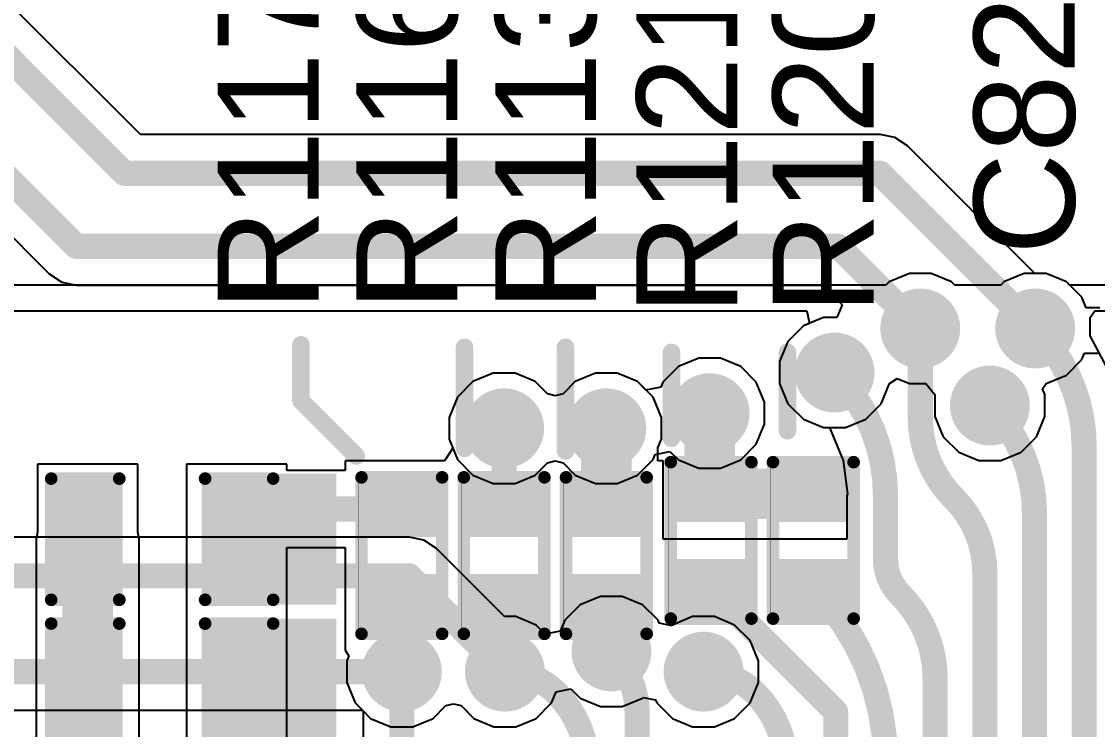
# Model space of a CAD drawing. Header units: millimetres. Extents: x 0 to 5423, y 0 to 5425.
# Drawn here: x 36.68 to 47.52, y 30.8 to 37.92 of the extents above; entities that cross this region are included whole.
import ezdxf

# ---------------------------------------------------------------- set-up
doc = ezdxf.new("R2010")
doc.units = ezdxf.units.MM
for name, color, linetype in [('BottomLayer', 5, 'Continuous'), ('BottomSolder', 6, 'Continuous'), ('TopLayer', 1, 'Continuous'), ('TopOverlay', 2, 'Continuous'), ('TopPaste', 8, 'Continuous'), ('TopSolder', 216, 'Continuous'), ('ViaHoleLayer', 16, 'Continuous')]:
    doc.layers.add(name, color=color, linetype=linetype)
doc.styles.add('Arial', font='', dxfattribs={"height": 0.2})
doc.styles.get('Arial').set_extended_font_data('Arial')

# ---------------------------------------------------------------- blocks, each defined once
blk = doc.blocks.new('LED_0603_64')
at = {"layer": 'TopLayer'}
for points in [[(-1, 0.5), (-0.5, 0.5), (-0.5, -0.5), (-1, -0.5)], [(0.5, 0.5), (1, 0.5), (1, -0.5), (0.5, -0.5)]]:
    blk.add_hatch(color=1, dxfattribs=at).paths.add_polyline_path(points)
at = {"layer": 'TopOverlay'}
blk.add_hatch(color=2, dxfattribs=at).paths.add_polyline_path([(1.118, -0.66), (1.753, -0.66), (1.753, 0.66), (1.118, 0.66)])
at = {"layer": 'TopPaste'}
for points in [[(-1, 0.5), (-0.5, 0.5), (-0.5, -0.5), (-1, -0.5)], [(0.5, 0.5), (1, 0.5), (1, -0.5), (0.5, -0.5)]]:
    blk.add_hatch(color=8, dxfattribs=at).paths.add_polyline_path(points)
at = {"layer": 'TopSolder'}
for points in [[(-1.102, 0.602), (-0.398, 0.602), (-0.398, -0.602), (-1.102, -0.602)], [(0.398, 0.602), (1.102, 0.602), (1.102, -0.602), (0.398, -0.602)]]:
    blk.add_hatch(color=216, dxfattribs=at).paths.add_polyline_path(points)
at = {"layer": 'TopOverlay', "const_width": 0.127}
for points in [[(-1.118, 0.61), (-0.432, 0.61)], [(-1.118, -0.61), (-1.118, 0.61)], [(0.432, 0.61), (1.118, 0.61)], [(1.118, -0.61), (1.118, 0.61)], [(-1.118, -0.61), (-0.432, -0.61)], [(0.432, -0.61), (1.118, -0.61)]]:
    blk.add_lwpolyline(points, dxfattribs=at)
at = {"layer": 'TopOverlay', "const_width": 0.0635}
for points in [[(-1.149, 0.61, 1), (-1.086, 0.61, 1)], [(-1.149, 0.61, 1), (-1.086, 0.61, 1)], [(-0.464, 0.61, 1), (-0.4, 0.61, 1)], [(0.4, 0.61, 1), (0.464, 0.61, 1)], [(1.086, 0.61, 1), (1.149, 0.61, 1)], [(1.086, 0.61, 1), (1.149, 0.61, 1)], [(-1.149, -0.61, 1), (-1.086, -0.61, 1)], [(-1.149, -0.61, 1), (-1.086, -0.61, 1)], [(-0.464, -0.61, 1), (-0.4, -0.61, 1)], [(0.4, -0.61, 1), (0.464, -0.61, 1)], [(1.086, -0.61, 1), (1.149, -0.61, 1)], [(1.086, -0.61, 1), (1.149, -0.61, 1)]]:
    blk.add_lwpolyline(points, format="xyb", close=True, dxfattribs=at)
blk = doc.blocks.new('LED_0603_65')
at = {"layer": 'TopLayer'}
for points in [[(-1, 0.5), (-0.5, 0.5), (-0.5, -0.5), (-1, -0.5)], [(0.5, 0.5), (1, 0.5), (1, -0.5), (0.5, -0.5)]]:
    blk.add_hatch(color=1, dxfattribs=at).paths.add_polyline_path(points)
at = {"layer": 'TopOverlay'}
blk.add_hatch(color=2, dxfattribs=at).paths.add_polyline_path([(1.118, -0.66), (1.753, -0.66), (1.753, 0.66), (1.118, 0.66)])
at = {"layer": 'TopPaste'}
for points in [[(-1, 0.5), (-0.5, 0.5), (-0.5, -0.5), (-1, -0.5)], [(0.5, 0.5), (1, 0.5), (1, -0.5), (0.5, -0.5)]]:
    blk.add_hatch(color=8, dxfattribs=at).paths.add_polyline_path(points)
at = {"layer": 'TopSolder'}
for points in [[(-1.102, 0.602), (-0.398, 0.602), (-0.398, -0.602), (-1.102, -0.602)], [(0.398, 0.602), (1.102, 0.602), (1.102, -0.602), (0.398, -0.602)]]:
    blk.add_hatch(color=216, dxfattribs=at).paths.add_polyline_path(points)
at = {"layer": 'TopOverlay', "const_width": 0.127}
for points in [[(-1.118, 0.61), (-0.432, 0.61)], [(-1.118, -0.61), (-1.118, 0.61)], [(0.432, 0.61), (1.118, 0.61)], [(1.118, -0.61), (1.118, 0.61)], [(-1.118, -0.61), (-0.432, -0.61)], [(0.432, -0.61), (1.118, -0.61)]]:
    blk.add_lwpolyline(points, dxfattribs=at)
at = {"layer": 'TopOverlay', "const_width": 0.0635}
for points in [[(-1.149, 0.61, 1), (-1.086, 0.61, 1)], [(-1.149, 0.61, 1), (-1.086, 0.61, 1)], [(-0.464, 0.61, 1), (-0.4, 0.61, 1)], [(0.4, 0.61, 1), (0.464, 0.61, 1)], [(1.086, 0.61, 1), (1.149, 0.61, 1)], [(1.086, 0.61, 1), (1.149, 0.61, 1)], [(-1.149, -0.61, 1), (-1.086, -0.61, 1)], [(-1.149, -0.61, 1), (-1.086, -0.61, 1)], [(-0.464, -0.61, 1), (-0.4, -0.61, 1)], [(0.4, -0.61, 1), (0.464, -0.61, 1)], [(1.086, -0.61, 1), (1.149, -0.61, 1)], [(1.086, -0.61, 1), (1.149, -0.61, 1)]]:
    blk.add_lwpolyline(points, format="xyb", close=True, dxfattribs=at)
blk = doc.blocks.new('R___0402_183')
at = {"layer": 'TopLayer'}
for points in [[(-0.699, -0.318), (-0.699, 0.317), (-0.241, 0.317), (-0.241, -0.318)], [(0.241, -0.318), (0.241, 0.317), (0.699, 0.317), (0.699, -0.318)]]:
    blk.add_hatch(color=1, dxfattribs=at).paths.add_polyline_path(points)
at = {"layer": 'TopPaste'}
for points in [[(-0.699, -0.318), (-0.699, 0.317), (-0.241, 0.317), (-0.241, -0.318)], [(0.241, -0.318), (0.241, 0.317), (0.699, 0.317), (0.699, -0.318)]]:
    blk.add_hatch(color=8, dxfattribs=at).paths.add_polyline_path(points)
at = {"layer": 'TopSolder'}
for points in [[(-0.754, -0.373), (-0.754, 0.373), (-0.186, 0.373), (-0.186, -0.373)], [(0.186, -0.373), (0.186, 0.373), (0.754, 0.373), (0.754, -0.373)]]:
    blk.add_hatch(color=216, dxfattribs=at).paths.add_polyline_path(points)
at = {"layer": 'TopOverlay'}
for points, const_width in [([(-0.787, -0.406), (-0.787, 0.406)], 0.127), ([(0.787, 0.406), (-0.787, 0.406)], 0.127), ([(0.787, -0.406), (0.787, 0.406)], 0.127), ([(0.787, -0.406), (-0.787, -0.406)], 0.127), ([(0.813, -0.432), (-0.813, -0.432)], 0.00323)]:
    blk.add_lwpolyline(points, dxfattribs=dict(at, const_width=const_width))
for points, const_width in [([(-0.819, 0.406, 1), (-0.756, 0.406, 1)], 0.0635), ([(-0.819, 0.406, 1), (-0.756, 0.406, 1)], 0.0635), ([(0.756, 0.406, 1), (0.819, 0.406, 1)], 0.0635), ([(0.756, 0.406, 1), (0.819, 0.406, 1)], 0.0635), ([(-0.819, -0.406, 1), (-0.756, -0.406, 1)], 0.0635), ([(-0.819, -0.406, 1), (-0.756, -0.406, 1)], 0.0635), ([(-0.814, -0.432, 1), (-0.812, -0.432, 1)], 0.00161), ([(0.756, -0.406, 1), (0.819, -0.406, 1)], 0.0635), ([(0.756, -0.406, 1), (0.819, -0.406, 1)], 0.0635), ([(0.812, -0.432, 1), (0.814, -0.432, 1)], 0.00161)]:
    blk.add_lwpolyline(points, format="xyb", close=True, dxfattribs=dict(at, const_width=const_width))
blk = doc.blocks.new('R___0402_184')
at = {"layer": 'TopLayer'}
for points in [[(-0.699, -0.318), (-0.699, 0.317), (-0.241, 0.317), (-0.241, -0.318)], [(0.241, -0.318), (0.241, 0.317), (0.699, 0.317), (0.699, -0.318)]]:
    blk.add_hatch(color=1, dxfattribs=at).paths.add_polyline_path(points)
at = {"layer": 'TopPaste'}
for points in [[(-0.699, -0.318), (-0.699, 0.317), (-0.241, 0.317), (-0.241, -0.318)], [(0.241, -0.318), (0.241, 0.317), (0.699, 0.317), (0.699, -0.318)]]:
    blk.add_hatch(color=8, dxfattribs=at).paths.add_polyline_path(points)
at = {"layer": 'TopSolder'}
for points in [[(-0.754, -0.373), (-0.754, 0.373), (-0.186, 0.373), (-0.186, -0.373)], [(0.186, -0.373), (0.186, 0.373), (0.754, 0.373), (0.754, -0.373)]]:
    blk.add_hatch(color=216, dxfattribs=at).paths.add_polyline_path(points)
at = {"layer": 'TopOverlay'}
for points, const_width in [([(-0.787, -0.406), (-0.787, 0.406)], 0.127), ([(0.787, 0.406), (-0.787, 0.406)], 0.127), ([(0.787, -0.406), (0.787, 0.406)], 0.127), ([(0.787, -0.406), (-0.787, -0.406)], 0.127), ([(0.813, -0.432), (-0.813, -0.432)], 0.00323)]:
    blk.add_lwpolyline(points, dxfattribs=dict(at, const_width=const_width))
for points, const_width in [([(-0.819, 0.406, 1), (-0.756, 0.406, 1)], 0.0635), ([(-0.819, 0.406, 1), (-0.756, 0.406, 1)], 0.0635), ([(0.756, 0.406, 1), (0.819, 0.406, 1)], 0.0635), ([(0.756, 0.406, 1), (0.819, 0.406, 1)], 0.0635), ([(-0.819, -0.406, 1), (-0.756, -0.406, 1)], 0.0635), ([(-0.819, -0.406, 1), (-0.756, -0.406, 1)], 0.0635), ([(-0.814, -0.432, 1), (-0.812, -0.432, 1)], 0.00161), ([(0.756, -0.406, 1), (0.819, -0.406, 1)], 0.0635), ([(0.756, -0.406, 1), (0.819, -0.406, 1)], 0.0635), ([(0.812, -0.432, 1), (0.814, -0.432, 1)], 0.00161)]:
    blk.add_lwpolyline(points, format="xyb", close=True, dxfattribs=dict(at, const_width=const_width))
blk = doc.blocks.new('R___0402_187')
at = {"layer": 'TopLayer'}
for points in [[(-0.699, -0.318), (-0.699, 0.317), (-0.241, 0.317), (-0.241, -0.318)], [(0.241, -0.318), (0.241, 0.317), (0.699, 0.317), (0.699, -0.318)]]:
    blk.add_hatch(color=1, dxfattribs=at).paths.add_polyline_path(points)
at = {"layer": 'TopPaste'}
for points in [[(-0.699, -0.318), (-0.699, 0.317), (-0.241, 0.317), (-0.241, -0.318)], [(0.241, -0.318), (0.241, 0.317), (0.699, 0.317), (0.699, -0.318)]]:
    blk.add_hatch(color=8, dxfattribs=at).paths.add_polyline_path(points)
at = {"layer": 'TopSolder'}
for points in [[(-0.754, -0.373), (-0.754, 0.373), (-0.186, 0.373), (-0.186, -0.373)], [(0.186, -0.373), (0.186, 0.373), (0.754, 0.373), (0.754, -0.373)]]:
    blk.add_hatch(color=216, dxfattribs=at).paths.add_polyline_path(points)
at = {"layer": 'TopOverlay'}
for points, const_width in [([(-0.787, -0.406), (-0.787, 0.406)], 0.127), ([(0.787, 0.406), (-0.787, 0.406)], 0.127), ([(0.787, -0.406), (0.787, 0.406)], 0.127), ([(0.787, -0.406), (-0.787, -0.406)], 0.127), ([(0.813, -0.432), (-0.813, -0.432)], 0.00323)]:
    blk.add_lwpolyline(points, dxfattribs=dict(at, const_width=const_width))
for points, const_width in [([(-0.819, 0.406, 1), (-0.756, 0.406, 1)], 0.0635), ([(-0.819, 0.406, 1), (-0.756, 0.406, 1)], 0.0635), ([(0.756, 0.406, 1), (0.819, 0.406, 1)], 0.0635), ([(0.756, 0.406, 1), (0.819, 0.406, 1)], 0.0635), ([(-0.819, -0.406, 1), (-0.756, -0.406, 1)], 0.0635), ([(-0.819, -0.406, 1), (-0.756, -0.406, 1)], 0.0635), ([(-0.814, -0.432, 1), (-0.812, -0.432, 1)], 0.00161), ([(0.756, -0.406, 1), (0.819, -0.406, 1)], 0.0635), ([(0.756, -0.406, 1), (0.819, -0.406, 1)], 0.0635), ([(0.812, -0.432, 1), (0.814, -0.432, 1)], 0.00161)]:
    blk.add_lwpolyline(points, format="xyb", close=True, dxfattribs=dict(at, const_width=const_width))
blk = doc.blocks.new('R___0402_188')
at = {"layer": 'TopLayer'}
for points in [[(-0.699, -0.318), (-0.699, 0.317), (-0.241, 0.317), (-0.241, -0.318)], [(0.241, -0.318), (0.241, 0.317), (0.699, 0.317), (0.699, -0.318)]]:
    blk.add_hatch(color=1, dxfattribs=at).paths.add_polyline_path(points)
at = {"layer": 'TopPaste'}
for points in [[(-0.699, -0.318), (-0.699, 0.317), (-0.241, 0.317), (-0.241, -0.318)], [(0.241, -0.318), (0.241, 0.317), (0.699, 0.317), (0.699, -0.318)]]:
    blk.add_hatch(color=8, dxfattribs=at).paths.add_polyline_path(points)
at = {"layer": 'TopSolder'}
for points in [[(-0.754, -0.373), (-0.754, 0.373), (-0.186, 0.373), (-0.186, -0.373)], [(0.186, -0.373), (0.186, 0.373), (0.754, 0.373), (0.754, -0.373)]]:
    blk.add_hatch(color=216, dxfattribs=at).paths.add_polyline_path(points)
at = {"layer": 'TopOverlay'}
for points, const_width in [([(-0.787, -0.406), (-0.787, 0.406)], 0.127), ([(0.787, 0.406), (-0.787, 0.406)], 0.127), ([(0.787, -0.406), (0.787, 0.406)], 0.127), ([(0.787, -0.406), (-0.787, -0.406)], 0.127), ([(0.813, -0.432), (-0.813, -0.432)], 0.00323)]:
    blk.add_lwpolyline(points, dxfattribs=dict(at, const_width=const_width))
for points, const_width in [([(-0.819, 0.406, 1), (-0.756, 0.406, 1)], 0.0635), ([(-0.819, 0.406, 1), (-0.756, 0.406, 1)], 0.0635), ([(0.756, 0.406, 1), (0.819, 0.406, 1)], 0.0635), ([(0.756, 0.406, 1), (0.819, 0.406, 1)], 0.0635), ([(-0.819, -0.406, 1), (-0.756, -0.406, 1)], 0.0635), ([(-0.819, -0.406, 1), (-0.756, -0.406, 1)], 0.0635), ([(-0.814, -0.432, 1), (-0.812, -0.432, 1)], 0.00161), ([(0.756, -0.406, 1), (0.819, -0.406, 1)], 0.0635), ([(0.756, -0.406, 1), (0.819, -0.406, 1)], 0.0635), ([(0.812, -0.432, 1), (0.814, -0.432, 1)], 0.00161)]:
    blk.add_lwpolyline(points, format="xyb", close=True, dxfattribs=dict(at, const_width=const_width))
blk = doc.blocks.new('R___0402_191')
at = {"layer": 'TopLayer'}
for points in [[(-0.699, -0.318), (-0.699, 0.317), (-0.241, 0.317), (-0.241, -0.318)], [(0.241, -0.318), (0.241, 0.317), (0.699, 0.317), (0.699, -0.318)]]:
    blk.add_hatch(color=1, dxfattribs=at).paths.add_polyline_path(points)
at = {"layer": 'TopPaste'}
for points in [[(-0.699, -0.318), (-0.699, 0.317), (-0.241, 0.317), (-0.241, -0.318)], [(0.241, -0.318), (0.241, 0.317), (0.699, 0.317), (0.699, -0.318)]]:
    blk.add_hatch(color=8, dxfattribs=at).paths.add_polyline_path(points)
at = {"layer": 'TopSolder'}
for points in [[(-0.754, -0.373), (-0.754, 0.373), (-0.186, 0.373), (-0.186, -0.373)], [(0.186, -0.373), (0.186, 0.373), (0.754, 0.373), (0.754, -0.373)]]:
    blk.add_hatch(color=216, dxfattribs=at).paths.add_polyline_path(points)
at = {"layer": 'TopOverlay'}
for points, const_width in [([(-0.787, -0.406), (-0.787, 0.406)], 0.127), ([(0.787, 0.406), (-0.787, 0.406)], 0.127), ([(0.787, -0.406), (0.787, 0.406)], 0.127), ([(0.787, -0.406), (-0.787, -0.406)], 0.127), ([(0.813, -0.432), (-0.813, -0.432)], 0.00323)]:
    blk.add_lwpolyline(points, dxfattribs=dict(at, const_width=const_width))
for points, const_width in [([(-0.819, 0.406, 1), (-0.756, 0.406, 1)], 0.0635), ([(-0.819, 0.406, 1), (-0.756, 0.406, 1)], 0.0635), ([(0.756, 0.406, 1), (0.819, 0.406, 1)], 0.0635), ([(0.756, 0.406, 1), (0.819, 0.406, 1)], 0.0635), ([(-0.819, -0.406, 1), (-0.756, -0.406, 1)], 0.0635), ([(-0.819, -0.406, 1), (-0.756, -0.406, 1)], 0.0635), ([(-0.814, -0.432, 1), (-0.812, -0.432, 1)], 0.00161), ([(0.756, -0.406, 1), (0.819, -0.406, 1)], 0.0635), ([(0.756, -0.406, 1), (0.819, -0.406, 1)], 0.0635), ([(0.812, -0.432, 1), (0.814, -0.432, 1)], 0.00161)]:
    blk.add_lwpolyline(points, format="xyb", close=True, dxfattribs=dict(at, const_width=const_width))

msp = doc.modelspace()

# ---------------------------------------------------------------- hatches: boundary and pattern name
at = {"layer": 'BottomLayer'}
h = msp.add_hatch(color=5, dxfattribs=at)
edge = h.paths.add_edge_path()
edge.add_arc((45.733, 34.836), 0.3, 0, 360)
h = msp.add_hatch(color=5, dxfattribs=at)
edge = h.paths.add_edge_path()
edge.add_arc((46.89, 34.836), 0.3, 0, 360)
h = msp.add_hatch(color=5, dxfattribs=at)
edge = h.paths.add_edge_path()
edge.add_arc((44.87, 34.392), 0.3, 0, 360)
h = msp.add_hatch(color=5, dxfattribs=at)
edge = h.paths.add_edge_path()
edge.add_arc((46.434, 34.06), 0.3, 0, 360)
h = msp.add_hatch(color=5, dxfattribs=at)
edge = h.paths.add_edge_path()
edge.add_arc((43.612, 33.983), 0.3, 0, 360)
h = msp.add_hatch(color=5, dxfattribs=at)
edge = h.paths.add_edge_path()
edge.add_arc((41.543, 33.831), 0.3, 0, 360)
h = msp.add_hatch(color=5, dxfattribs=at)
edge = h.paths.add_edge_path()
edge.add_arc((42.572, 33.831), 0.3, 0, 360)
h = msp.add_hatch(color=5, dxfattribs=at)
edge = h.paths.add_edge_path()
edge.add_arc((42.623, 31.586), 0.3, 0, 360)
h = msp.add_hatch(color=5, dxfattribs=at)
edge = h.paths.add_edge_path()
edge.add_arc((40.513, 31.382), 0.3, 0, 360)
h = msp.add_hatch(color=5, dxfattribs=at)
edge = h.paths.add_edge_path()
edge.add_arc((41.551, 31.382), 0.3, 0, 360)
h = msp.add_hatch(color=5, dxfattribs=at)
edge = h.paths.add_edge_path()
edge.add_arc((43.551, 31.382), 0.3, 0, 360)
at = {"layer": 'BottomSolder'}
h = msp.add_hatch(color=6, dxfattribs=at)
edge = h.paths.add_edge_path()
edge.add_arc((45.733, 34.836), 0.402, 0, 360)
h = msp.add_hatch(color=6, dxfattribs=at)
edge = h.paths.add_edge_path()
edge.add_arc((46.89, 34.836), 0.402, 0, 360)
h = msp.add_hatch(color=6, dxfattribs=at)
edge = h.paths.add_edge_path()
edge.add_arc((44.87, 34.392), 0.402, 0, 360)
h = msp.add_hatch(color=6, dxfattribs=at)
edge = h.paths.add_edge_path()
edge.add_arc((46.434, 34.06), 0.402, 0, 360)
h = msp.add_hatch(color=6, dxfattribs=at)
edge = h.paths.add_edge_path()
edge.add_arc((43.612, 33.983), 0.402, 0, 360)
h = msp.add_hatch(color=6, dxfattribs=at)
edge = h.paths.add_edge_path()
edge.add_arc((41.543, 33.831), 0.402, 0, 360)
h = msp.add_hatch(color=6, dxfattribs=at)
edge = h.paths.add_edge_path()
edge.add_arc((42.572, 33.831), 0.402, 0, 360)
h = msp.add_hatch(color=6, dxfattribs=at)
edge = h.paths.add_edge_path()
edge.add_arc((42.623, 31.586), 0.402, 0, 360)
h = msp.add_hatch(color=6, dxfattribs=at)
edge = h.paths.add_edge_path()
edge.add_arc((40.513, 31.382), 0.402, 0, 360)
h = msp.add_hatch(color=6, dxfattribs=at)
edge = h.paths.add_edge_path()
edge.add_arc((41.551, 31.382), 0.402, 0, 360)
h = msp.add_hatch(color=6, dxfattribs=at)
edge = h.paths.add_edge_path()
edge.add_arc((43.551, 31.382), 0.402, 0, 360)
at = {"layer": 'TopLayer'}
h = msp.add_hatch(color=1, dxfattribs=at)
edge = h.paths.add_edge_path()
edge.add_arc((45.733, 34.836), 0.3, 0, 360)
h = msp.add_hatch(color=1, dxfattribs=at)
edge = h.paths.add_edge_path()
edge.add_arc((46.89, 34.836), 0.3, 0, 360)
h = msp.add_hatch(color=1, dxfattribs=at)
edge = h.paths.add_edge_path()
edge.add_arc((44.87, 34.392), 0.3, 0, 360)
h = msp.add_hatch(color=1, dxfattribs=at)
edge = h.paths.add_edge_path()
edge.add_arc((46.434, 34.06), 0.3, 0, 360)
h = msp.add_hatch(color=1, dxfattribs=at)
edge = h.paths.add_edge_path()
edge.add_arc((43.612, 33.983), 0.3, 0, 360)
h = msp.add_hatch(color=1, dxfattribs=at)
edge = h.paths.add_edge_path()
edge.add_arc((41.543, 33.831), 0.3, 0, 360)
h = msp.add_hatch(color=1, dxfattribs=at)
edge = h.paths.add_edge_path()
edge.add_arc((42.572, 33.831), 0.3, 0, 360)
msp.add_hatch(color=1, dxfattribs=at).paths.add_polyline_path([(42.255, 31.56), (42.966, 31.56), (42.966, 32.322), (42.255, 32.322)])
h = msp.add_hatch(color=1, dxfattribs=at)
edge = h.paths.add_edge_path()
edge.add_arc((42.623, 31.586), 0.3, 0, 360)
h = msp.add_hatch(color=1, dxfattribs=at)
edge = h.paths.add_edge_path()
edge.add_arc((40.513, 31.382), 0.3, 0, 360)
h = msp.add_hatch(color=1, dxfattribs=at)
edge = h.paths.add_edge_path()
edge.add_arc((41.551, 31.382), 0.3, 0, 360)
h = msp.add_hatch(color=1, dxfattribs=at)
edge = h.paths.add_edge_path()
edge.add_arc((43.551, 31.382), 0.3, 0, 360)
at = {"layer": 'TopSolder'}
h = msp.add_hatch(color=216, dxfattribs=at)
edge = h.paths.add_edge_path()
edge.add_arc((45.733, 34.836), 0.402, 0, 360)
h = msp.add_hatch(color=216, dxfattribs=at)
edge = h.paths.add_edge_path()
edge.add_arc((46.89, 34.836), 0.402, 0, 360)
h = msp.add_hatch(color=216, dxfattribs=at)
edge = h.paths.add_edge_path()
edge.add_arc((44.87, 34.392), 0.402, 0, 360)
h = msp.add_hatch(color=216, dxfattribs=at)
edge = h.paths.add_edge_path()
edge.add_arc((46.434, 34.06), 0.402, 0, 360)
h = msp.add_hatch(color=216, dxfattribs=at)
edge = h.paths.add_edge_path()
edge.add_arc((43.612, 33.983), 0.402, 0, 360)
h = msp.add_hatch(color=216, dxfattribs=at)
edge = h.paths.add_edge_path()
edge.add_arc((41.543, 33.831), 0.402, 0, 360)
h = msp.add_hatch(color=216, dxfattribs=at)
edge = h.paths.add_edge_path()
edge.add_arc((42.572, 33.831), 0.402, 0, 360)
h = msp.add_hatch(color=216, dxfattribs=at)
edge = h.paths.add_edge_path()
edge.add_arc((42.623, 31.586), 0.402, 0, 360)
h = msp.add_hatch(color=216, dxfattribs=at)
edge = h.paths.add_edge_path()
edge.add_arc((40.513, 31.382), 0.402, 0, 360)
h = msp.add_hatch(color=216, dxfattribs=at)
edge = h.paths.add_edge_path()
edge.add_arc((41.551, 31.382), 0.402, 0, 360)
h = msp.add_hatch(color=216, dxfattribs=at)
edge = h.paths.add_edge_path()
edge.add_arc((43.551, 31.382), 0.402, 0, 360)
at = {"layer": 'ViaHoleLayer'}
h = msp.add_hatch(color=16, dxfattribs=at)
edge = h.paths.add_edge_path()
edge.add_arc((45.733, 34.836), 0.15, 0, 360)
h = msp.add_hatch(color=16, dxfattribs=at)
edge = h.paths.add_edge_path()
edge.add_arc((46.89, 34.836), 0.15, 0, 360)
h = msp.add_hatch(color=16, dxfattribs=at)
edge = h.paths.add_edge_path()
edge.add_arc((44.87, 34.392), 0.15, 0, 360)
h = msp.add_hatch(color=16, dxfattribs=at)
edge = h.paths.add_edge_path()
edge.add_arc((43.612, 33.983), 0.15, 0, 360)
h = msp.add_hatch(color=16, dxfattribs=at)
edge = h.paths.add_edge_path()
edge.add_arc((46.434, 34.06), 0.15, 0, 360)
h = msp.add_hatch(color=16, dxfattribs=at)
edge = h.paths.add_edge_path()
edge.add_arc((41.543, 33.831), 0.15, 0, 360)
h = msp.add_hatch(color=16, dxfattribs=at)
edge = h.paths.add_edge_path()
edge.add_arc((42.572, 33.831), 0.15, 0, 360)
h = msp.add_hatch(color=16, dxfattribs=at)
edge = h.paths.add_edge_path()
edge.add_arc((42.623, 31.586), 0.15, 0, 360)
h = msp.add_hatch(color=16, dxfattribs=at)
edge = h.paths.add_edge_path()
edge.add_arc((40.513, 31.382), 0.15, 0, 360)
h = msp.add_hatch(color=16, dxfattribs=at)
edge = h.paths.add_edge_path()
edge.add_arc((41.551, 31.382), 0.15, 0, 360)
h = msp.add_hatch(color=16, dxfattribs=at)
edge = h.paths.add_edge_path()
edge.add_arc((43.551, 31.382), 0.15, 0, 360)

# ---------------------------------------------------------------- linework, layer by layer
at = {"layer": 'BottomLayer'}
for p, q in [((37.88, 36.787), (36.456, 38.21)), ((34.879, 37.47), (36.962, 35.387)), ((45.328, 36.787), (37.88, 36.787)), ((45.477, 36.757), (45.328, 36.787)), ((45.603, 36.673), (45.477, 36.757)), ((46.886, 35.39), (45.603, 36.673)), ((36.962, 35.387), (37.088, 35.303)), ((47, 35.39), (46.886, 35.39)), ((47.204, 35.306), (47, 35.39)), ((37.088, 35.303), (37.236, 35.273)), ((37.236, 35.273), (44.746, 35.273)), ((44.746, 35.273), (44.947, 35.073)), ((47.36, 35.15), (47.204, 35.306)), ((47.404, 35.042), (47.36, 35.15)), ((44.947, 35.073), (44.894, 34.946)), ((47.542, 35.042), (47.404, 35.042)), ((44.76, 34.946), (44.556, 34.861)), ((44.894, 34.946), (44.76, 34.946)), ((44.556, 34.861), (44.4, 34.705)), ((44.4, 34.705), (44.316, 34.502)), ((47.36, 34.523), (47.387, 34.588)), ((47.387, 34.588), (47.524, 34.588)), ((43.298, 34.453), (43.142, 34.297)), ((43.502, 34.537), (43.298, 34.453)), ((43.722, 34.537), (43.502, 34.537)), ((43.926, 34.453), (43.722, 34.537)), ((44.081, 34.297), (43.926, 34.453)), ((44.316, 34.502), (44.316, 34.281)), ((47.204, 34.367), (47.36, 34.523)), ((41.432, 34.385), (41.229, 34.301)), ((41.653, 34.385), (41.432, 34.385)), ((41.856, 34.301), (41.653, 34.385)), ((42.462, 34.385), (42.258, 34.301)), ((42.682, 34.385), (42.462, 34.385)), ((42.886, 34.301), (42.682, 34.385)), ((47, 34.282), (47.204, 34.367)), ((41.229, 34.301), (41.073, 34.145)), ((41.979, 34.178), (41.856, 34.301)), ((42.258, 34.301), (42.136, 34.178)), ((42.971, 34.216), (42.886, 34.301)), ((43.121, 34.245), (42.971, 34.216)), ((43.142, 34.297), (43.121, 34.245)), ((44.166, 34.094), (44.081, 34.297)), ((44.316, 34.281), (44.4, 34.078)), ((45.34, 34.078), (45.424, 34.281)), ((45.424, 34.281), (45.5, 34.332)), ((45.5, 34.332), (45.623, 34.282)), ((45.623, 34.282), (45.789, 34.282)), ((45.789, 34.282), (45.877, 34.173)), ((46.964, 34.228), (47, 34.282)), ((41.073, 34.145), (40.989, 33.941)), ((42.057, 34.157), (41.979, 34.178)), ((42.136, 34.178), (42.057, 34.157)), ((45.877, 34.173), (45.88, 34.164)), ((45.88, 34.164), (45.88, 33.949)), ((46.988, 34.17), (46.964, 34.228)), ((46.988, 33.949), (46.988, 34.17)), ((44.166, 33.873), (44.166, 34.094)), ((44.4, 34.078), (44.556, 33.922)), ((45.184, 33.922), (45.34, 34.078)), ((40.989, 33.941), (40.989, 33.721)), ((44.556, 33.922), (44.76, 33.838)), ((44.98, 33.838), (45.184, 33.922)), ((45.88, 33.949), (45.964, 33.746)), ((46.904, 33.746), (46.988, 33.949)), ((44.081, 33.67), (44.166, 33.873)), ((44.76, 33.838), (44.98, 33.838)), ((40.989, 33.721), (41.073, 33.517)), ((45.964, 33.746), (46.12, 33.59)), ((46.748, 33.59), (46.904, 33.746)), ((43.063, 33.569), (43.213, 33.599)), ((43.213, 33.599), (43.298, 33.514)), ((43.926, 33.514), (44.081, 33.67)), ((46.12, 33.59), (46.324, 33.506)), ((46.544, 33.506), (46.748, 33.59)), ((41.073, 33.517), (41.229, 33.361)), ((41.856, 33.361), (41.979, 33.484)), ((41.979, 33.484), (42.057, 33.505)), ((42.057, 33.505), (42.136, 33.484)), ((42.136, 33.484), (42.258, 33.361)), ((42.886, 33.361), (43.042, 33.517)), ((43.042, 33.517), (43.063, 33.569)), ((43.298, 33.514), (43.502, 33.429)), ((43.722, 33.429), (43.926, 33.514)), ((46.324, 33.506), (46.544, 33.506)), ((43.502, 33.429), (43.722, 33.429)), ((41.229, 33.361), (41.432, 33.277)), ((41.432, 33.277), (41.653, 33.277)), ((41.653, 33.277), (41.856, 33.361)), ((42.258, 33.361), (42.462, 33.277)), ((42.462, 33.277), (42.682, 33.277)), ((42.682, 33.277), (42.886, 33.361)), ((40.587, 32.734), (36.395, 32.734)), ((40.735, 32.705), (40.587, 32.734)), ((40.861, 32.62), (40.735, 32.705)), ((41.546, 31.936), (40.861, 32.62)), ((42.513, 32.14), (42.309, 32.056)), ((42.733, 32.14), (42.513, 32.14)), ((42.937, 32.056), (42.733, 32.14)), ((42.309, 32.056), (42.153, 31.9)), ((43.093, 31.9), (42.937, 32.056)), ((41.661, 31.936), (41.546, 31.936)), ((41.864, 31.851), (41.661, 31.936)), ((41.957, 31.758), (41.864, 31.851)), ((42.153, 31.9), (42.107, 31.788)), ((43.105, 31.869), (43.093, 31.9)), ((43.23, 31.844), (43.105, 31.869)), ((43.237, 31.851), (43.23, 31.844)), ((43.44, 31.936), (43.237, 31.851)), ((43.661, 31.936), (43.44, 31.936)), ((43.864, 31.851), (43.661, 31.936)), ((44.02, 31.696), (43.864, 31.851)), ((42.107, 31.788), (41.957, 31.758)), ((44.105, 31.492), (44.02, 31.696)), ((44.105, 31.272), (44.105, 31.492)), ((42.066, 31.179), (42.216, 31.209)), ((42.216, 31.209), (42.309, 31.116)), ((44.02, 31.068), (44.105, 31.272)), ((42.02, 31.068), (42.066, 31.179)), ((42.309, 31.116), (42.513, 31.032)), ((42.733, 31.032), (42.937, 31.116)), ((42.937, 31.116), (42.944, 31.123)), ((42.944, 31.123), (43.068, 31.098)), ((43.068, 31.098), (43.081, 31.068)), ((35.967, 30.993), (40.118, 30.993)), ((40.118, 30.993), (40.199, 30.912)), ((40.827, 30.912), (40.955, 31.04)), ((40.955, 31.04), (41.032, 31.057)), ((41.032, 31.057), (41.109, 31.04)), ((41.109, 31.04), (41.237, 30.912)), ((41.864, 30.912), (42.02, 31.068)), ((42.513, 31.032), (42.733, 31.032)), ((43.081, 31.068), (43.237, 30.912)), ((43.864, 30.912), (44.02, 31.068)), ((40.199, 30.912), (40.403, 30.828)), ((40.623, 30.828), (40.827, 30.912)), ((41.237, 30.912), (41.44, 30.828)), ((41.661, 30.828), (41.864, 30.912)), ((43.237, 30.912), (43.44, 30.828)), ((43.661, 30.828), (43.864, 30.912)), ((40.403, 30.828), (40.623, 30.828)), ((41.44, 30.828), (41.661, 30.828)), ((43.44, 30.828), (43.661, 30.828))]:
    msp.add_line(p, q, dxfattribs=at)
at = {"layer": 'BottomLayer', "const_width": 0.254}
for points in [[(36.068, 38.049), (37.719, 36.398)], [(35.154, 37.744), (37.236, 35.662)], [(37.719, 36.398), (45.328, 36.398)], [(45.328, 36.398), (46.89, 34.836)], [(37.236, 35.662), (44.907, 35.662)], [(44.907, 35.662), (45.733, 34.836)], [(36.234, 32.346), (40.587, 32.346)], [(40.587, 32.346), (41.551, 31.382)], [(35.967, 31.382), (40.513, 31.382)]]:
    msp.add_lwpolyline(points, dxfattribs=at)
at = {"layer": 'BottomLayer', "const_width": 0.127}
for points in [[(37.656, 36.398, 1), (37.783, 36.398, 1)], [(37.656, 36.398, 1), (37.783, 36.398, 1)], [(45.265, 36.398, 1), (45.392, 36.398, 1)], [(45.265, 36.398, 1), (45.392, 36.398, 1)], [(37.173, 35.662, 1), (37.3, 35.662, 1)], [(37.173, 35.662, 1), (37.3, 35.662, 1)], [(44.844, 35.662, 1), (44.971, 35.662, 1)], [(44.844, 35.662, 1), (44.971, 35.662, 1)], [(45.67, 34.836, 1), (45.797, 34.836, 1)], [(46.827, 34.836, 1), (46.954, 34.836, 1)], [(40.523, 32.346, 1), (40.65, 32.346, 1)], [(40.523, 32.346, 1), (40.65, 32.346, 1)], [(40.45, 31.382, 1), (40.577, 31.382, 1)], [(41.487, 31.382, 1), (41.614, 31.382, 1)]]:
    msp.add_lwpolyline(points, format="xyb", close=True, dxfattribs=at)
at = {"layer": 'TopLayer'}
for p, q in [((45.623, 35.39), (45.419, 35.305)), ((45.843, 35.39), (45.623, 35.39)), ((46.047, 35.305), (45.843, 35.39)), ((46.78, 35.39), (46.576, 35.306)), ((47, 35.39), (46.78, 35.39)), ((47.204, 35.306), (47, 35.39)), ((45.387, 35.273), (25.853, 35.273)), ((45.419, 35.305), (45.387, 35.273)), ((46.08, 35.273), (46.047, 35.305)), ((46.543, 35.273), (46.08, 35.273)), ((46.576, 35.306), (46.543, 35.273)), ((47.237, 35.273), (47.204, 35.306)), ((47.721, 35.273), (47.237, 35.273)), ((25.853, 35.014), (44.592, 35.014)), ((44.592, 35.014), (44.618, 34.887)), ((47.444, 34.947), (47.489, 35.014)), ((47.489, 35.014), (47.721, 35.014)), ((44.618, 34.887), (44.556, 34.861)), ((47.444, 34.762), (47.444, 34.947)), ((44.556, 34.861), (44.4, 34.705)), ((44.4, 34.705), (44.316, 34.502)), ((47.616, 34.44), (47.444, 34.762)), ((44.316, 34.502), (44.316, 34.281)), ((41.432, 34.385), (41.229, 34.301)), ((41.653, 34.385), (41.432, 34.385)), ((41.856, 34.301), (41.653, 34.385)), ((42.462, 34.385), (42.258, 34.301)), ((42.682, 34.385), (42.462, 34.385)), ((42.886, 34.301), (42.682, 34.385)), ((41.229, 34.301), (41.073, 34.145)), ((41.979, 34.178), (41.856, 34.301)), ((42.258, 34.301), (42.136, 34.178)), ((43.042, 34.145), (42.886, 34.301)), ((44.316, 34.281), (44.4, 34.078)), ((41.073, 34.145), (40.989, 33.941)), ((42.057, 34.157), (41.979, 34.178)), ((42.136, 34.178), (42.057, 34.157)), ((43.126, 33.941), (43.042, 34.145)), ((44.4, 34.078), (44.556, 33.922)), ((40.989, 33.941), (40.989, 33.721)), ((43.126, 33.721), (43.126, 33.941)), ((44.556, 33.922), (44.76, 33.838)), ((44.76, 33.838), (44.818, 33.838)), ((44.818, 33.838), (44.955, 33.507)), ((40.989, 33.721), (41.026, 33.63)), ((43.09, 33.634), (43.126, 33.721)), ((41.026, 33.63), (40.941, 33.503)), ((43.09, 33.503), (43.09, 33.634)), ((40.941, 33.503), (39.942, 33.503)), ((39.942, 33.503), (39.942, 33.408)), ((43.144, 33.503), (43.09, 33.503)), ((43.144, 32.715), (43.144, 33.503)), ((44.955, 33.507), (44.999, 33.172)), ((37.854, 33.469), (36.846, 33.469)), ((36.846, 33.469), (36.846, 32.785)), ((37.854, 32.785), (37.854, 33.469)), ((39.354, 33.469), (38.346, 33.469)), ((38.346, 33.469), (38.346, 31.961)), ((39.354, 33.408), (39.354, 33.469)), ((39.942, 33.408), (39.354, 33.408)), ((44.999, 33.172), (44.995, 33.153)), ((44.995, 33.153), (44.995, 32.715)), ((36.846, 32.785), (36.832, 32.715)), ((37.868, 32.715), (37.854, 32.785)), ((36.832, 32.715), (36.832, 31.256)), ((37.868, 31.256), (37.868, 32.715)), ((39.354, 31.961), (39.354, 32.632)), ((39.354, 32.632), (39.942, 32.632)), ((39.942, 32.632), (39.942, 31.598)), ((44.995, 32.715), (43.144, 32.715)), ((38.346, 31.961), (38.346, 30.502)), ((39.354, 30.502), (39.354, 31.961)), ((39.942, 31.598), (39.942, 31.598)), ((39.942, 31.598), (39.979, 31.541)), ((39.979, 31.541), (39.959, 31.492)), ((39.959, 31.492), (39.959, 31.272)), ((36.832, 31.256), (36.832, 30.322)), ((37.868, 30.322), (37.868, 31.256)), ((39.959, 31.272), (40.043, 31.068)), ((40.043, 31.068), (40.125, 30.987)), ((40.125, 30.987), (40.125, 30.646))]:
    msp.add_line(p, q, dxfattribs=at)
for points, const_width in [([(45.733, 33.944), (45.733, 34.836)], 0.254), ([(43.612, 33.277), (43.612, 33.983)], 0.508), ([(42.572, 33.125), (42.572, 33.831)], 0.508), ([(41.543, 33.02), (41.543, 33.831)], 0.254), ([(47.383, 33.645), (47.383, 33.644)], 0.254), ([(47.383, 29.933), (47.383, 33.644)], 0.254), ([(43.627, 33.172), (44.656, 33.172)], 0.508), ([(45.383, 32.517), (45.383, 33.153)], 0.254), ([(38.85, 32.897), (38.973, 33.02)], 0.254), ([(38.901, 32.715), (38.901, 32.922)], 0.305), ([(38.973, 33.02), (40.513, 33.02)], 0.254), ([(46.883, 29.933), (46.883, 32.975)], 0.254), ([(37.35, 31.256), (37.35, 32.715)], 0.508), ([(38.85, 32.715), (38.85, 32.897)], 0.254), ([(46.383, 29.933), (46.383, 32.374)], 0.254), ([(43.627, 32.233), (44.87, 30.99)], 0.254), ([(40.513, 31.382), (40.513, 32.08)], 0.254), ([(41.543, 32.08), (41.551, 32.072)], 0.254), ([(41.551, 31.382), (41.551, 32.072)], 0.254), ([(37.35, 30.124), (37.35, 31.256)], 0.508), ([(40.513, 30.646), (40.513, 31.382)], 0.254), ([(41.551, 31.382), (41.552, 31.382)], 0.254), ([(45.883, 29.933), (45.883, 31.31)], 0.254), ([(38.85, 30.124), (38.85, 31.256)], 0.305), ([(42.883, 29.933), (42.883, 30.958)], 0.254), ([(44.883, 29.933), (44.883, 30.958)], 0.254)]:
    msp.add_lwpolyline(points, dxfattribs=dict(at, const_width=const_width))
for points, const_width in [([(45.67, 34.836, 1), (45.797, 34.836, 1)], 0.127), ([(46.827, 34.836, 1), (46.954, 34.836, 1)], 0.127), ([(44.807, 34.391, 1), (44.934, 34.391, 1)], 0.127), ([(43.485, 33.983, 1), (43.739, 33.983, 1)], 0.254), ([(46.371, 34.06, 1), (46.498, 34.06, 1)], 0.127), ([(42.445, 33.831, 1), (42.699, 33.831, 1)], 0.254), ([(45.67, 33.944, 1), (45.797, 33.944, 1)], 0.127), ([(45.67, 33.944, 1), (45.797, 33.944, 1)], 0.127), ([(41.479, 33.831, 1), (41.606, 33.831, 1)], 0.127), ([(47.32, 33.645, 1), (47.447, 33.645, 1)], 0.127), ([(47.32, 33.645, 1), (47.447, 33.645, 1)], 0.127), ([(47.32, 33.644, 1), (47.447, 33.644, 1)], 0.127), ([(47.32, 33.644, 1), (47.447, 33.644, 1)], 0.127), ([(43.485, 33.277, 1), (43.739, 33.277, 1)], 0.254), ([(45.832, 33.352, 1), (45.959, 33.352, 1)], 0.127), ([(45.832, 33.352, 1), (45.959, 33.352, 1)], 0.127), ([(42.445, 33.125, 1), (42.699, 33.125, 1)], 0.254), ([(43.5, 33.172, 1), (43.754, 33.172, 1)], 0.254), ([(44.529, 33.172, 1), (44.783, 33.172, 1)], 0.254), ([(45.32, 33.153, 1), (45.447, 33.153, 1)], 0.127), ([(45.32, 33.153, 1), (45.447, 33.153, 1)], 0.127), ([(46.009, 33.125, 1), (46.136, 33.125, 1)], 0.127), ([(46.009, 33.125, 1), (46.136, 33.125, 1)], 0.127), ([(38.825, 32.922, 1), (38.977, 32.922, 1)], 0.152), ([(38.91, 33.02, 1), (39.037, 33.02, 1)], 0.127), ([(38.91, 33.02, 1), (39.037, 33.02, 1)], 0.127), ([(40.45, 33.02, 1), (40.577, 33.02, 1)], 0.127), ([(41.479, 33.02, 1), (41.606, 33.02, 1)], 0.127), ([(46.82, 32.975, 1), (46.947, 32.975, 1)], 0.127), ([(46.82, 32.975, 1), (46.947, 32.975, 1)], 0.127), ([(37.223, 32.715, 1), (37.477, 32.715, 1)], 0.254), ([(38.787, 32.897, 1), (38.914, 32.897, 1)], 0.127), ([(38.787, 32.897, 1), (38.914, 32.897, 1)], 0.127), ([(38.787, 32.715, 1), (38.914, 32.715, 1)], 0.127), ([(38.825, 32.715, 1), (38.977, 32.715, 1)], 0.152), ([(45.32, 32.517, 1), (45.447, 32.517, 1)], 0.127), ([(45.32, 32.517, 1), (45.447, 32.517, 1)], 0.127), ([(46.32, 32.374, 1), (46.447, 32.374, 1)], 0.127), ([(46.32, 32.374, 1), (46.447, 32.374, 1)], 0.127), ([(43.563, 32.233, 1), (43.69, 32.233, 1)], 0.127), ([(44.593, 32.233, 1), (44.72, 32.233, 1)], 0.127), ([(40.45, 32.08, 1), (40.577, 32.08, 1)], 0.127), ([(41.479, 32.08, 1), (41.606, 32.08, 1)], 0.127), ([(41.487, 32.072, 1), (41.614, 32.072, 1)], 0.127), ([(41.487, 32.072, 1), (41.614, 32.072, 1)], 0.127), ([(45.47, 32.155, 1), (45.597, 32.155, 1)], 0.127), ([(45.47, 32.155, 1), (45.597, 32.155, 1)], 0.127), ([(42.56, 31.586, 1), (42.687, 31.586, 1)], 0.127), ([(37.223, 31.256, 1), (37.477, 31.256, 1)], 0.254), ([(37.223, 31.256, 1), (37.477, 31.256, 1)], 0.254), ([(40.45, 31.382, 1), (40.577, 31.382, 1)], 0.127), ([(40.45, 31.382, 1), (40.577, 31.382, 1)], 0.127), ([(41.487, 31.382, 1), (41.614, 31.382, 1)], 0.127), ([(41.487, 31.382, 1), (41.614, 31.382, 1)], 0.127), ([(41.489, 31.382, 1), (41.616, 31.382, 1)], 0.127), ([(41.489, 31.382, 1), (41.616, 31.382, 1)], 0.127), ([(43.489, 31.382, 1), (43.616, 31.382, 1)], 0.127), ([(45.82, 31.31, 1), (45.947, 31.31, 1)], 0.127), ([(45.82, 31.31, 1), (45.947, 31.31, 1)], 0.127), ([(38.774, 31.256, 1), (38.926, 31.256, 1)], 0.152), ([(42.006, 31.167, 1), (42.133, 31.167, 1)], 0.127), ([(42.006, 31.167, 1), (42.133, 31.167, 1)], 0.127), ([(44.006, 31.167, 1), (44.133, 31.167, 1)], 0.127), ([(44.006, 31.167, 1), (44.133, 31.167, 1)], 0.127), ([(44.807, 30.99, 1), (44.934, 30.99, 1)], 0.127), ([(44.807, 30.99, 1), (44.934, 30.99, 1)], 0.127), ([(42.82, 30.958, 1), (42.947, 30.958, 1)], 0.127), ([(42.82, 30.958, 1), (42.947, 30.958, 1)], 0.127), ([(44.82, 30.958, 1), (44.947, 30.958, 1)], 0.127), ([(44.82, 30.958, 1), (44.947, 30.958, 1)], 0.127)]:
    msp.add_lwpolyline(points, format="xyb", close=True, dxfattribs=dict(at, const_width=const_width))
at = {"layer": 'TopLayer', "const_width": 0.254}
for points in [[(46.89, 34.836, -0.198986), (47.383, 33.645)], [(44.871, 34.391, -0.198733), (45.383, 33.153)], [(46.434, 34.06, -0.198912), (46.883, 32.975)], [(45.896, 33.352, -0.134893), (45.733, 33.944)], [(46.072, 33.125, -0.062346), (45.896, 33.352)], [(46.072, 33.125, -0.198912), (46.383, 32.374)], [(45.533, 32.155, -0.198912), (45.383, 32.517)], [(44.656, 32.233, -0.198912), (45.383, 30.478)], [(45.533, 32.155, -0.198912), (45.883, 31.31)], [(42.623, 31.586, -0.198912), (42.883, 30.958)], [(41.552, 31.382, -0.198912), (42.07, 31.167)], [(43.552, 31.382, -0.198912), (44.07, 31.167)], [(42.07, 31.167, -0.198912), (42.383, 30.41)], [(44.07, 31.167, -0.198912), (44.383, 30.41)], [(44.87, 30.99, -0.198912), (44.883, 30.958)]]:
    msp.add_lwpolyline(points, format="xyb", dxfattribs=at)
at = {"layer": 'TopOverlay', "const_width": 0.178}
for points in [[(39.497, 34.109), (39.497, 34.671)], [(41.145, 33.63), (41.145, 34.646)], [(42.161, 33.604), (42.161, 34.646)], [(43.228, 33.731), (43.228, 34.595)], [(44.396, 33.807), (44.396, 34.595)], [(39.497, 34.109), (40.053, 33.553)]]:
    msp.add_lwpolyline(points, dxfattribs=at)
at = {"layer": 'TopOverlay', "const_width": 0.0889}
for points in [[(39.453, 34.671, 1), (39.541, 34.671, 1)], [(41.1, 34.646, 1), (41.189, 34.646, 1)], [(42.116, 34.646, 1), (42.205, 34.646, 1)], [(43.183, 34.595, 1), (43.272, 34.595, 1)], [(44.351, 34.595, 1), (44.44, 34.595, 1)], [(39.453, 34.109, 1), (39.541, 34.109, 1)], [(39.453, 34.109, 1), (39.541, 34.109, 1)], [(43.183, 33.731, 1), (43.272, 33.731, 1)], [(44.351, 33.807, 1), (44.44, 33.807, 1)], [(41.1, 33.63, 1), (41.189, 33.63, 1)], [(42.116, 33.604, 1), (42.205, 33.604, 1)], [(40.008, 33.553, 1), (40.097, 33.553, 1)]]:
    msp.add_lwpolyline(points, format="xyb", close=True, dxfattribs=at)

# ---------------------------------------------------------------- block references
at = {"rotation": 270}
for name, p in [('R___0402_183', (43.627, 32.703)), ('R___0402_184', (44.656, 32.703)), ('R___0402_187', (40.513, 32.55)), ('R___0402_188', (41.543, 32.55)), ('R___0402_191', (42.572, 32.55))]:
    msp.add_blockref(name, p, dxfattribs=at)
for name, p in [('LED_0603_64', (38.1, 32.715)), ('LED_0603_65', (38.1, 31.256))]:
    msp.add_blockref(name, p)

# ---------------------------------------------------------------- texts
at = {"layer": 'TopOverlay', "style": 'Arial'}
for s, p in [('R117', (39.675, 35.01)), ('R116', (41.072, 35.01)), ('R113', (42.469, 35.01)), ('R121', (43.891, 34.968)), ('R120', (45.263, 34.976)), ('C82', (47.288, 35.577))]:
    msp.add_text(s, height=1.016, rotation=90, dxfattribs=at).set_placement(p)

doc.saveas('drawing.dxf')
